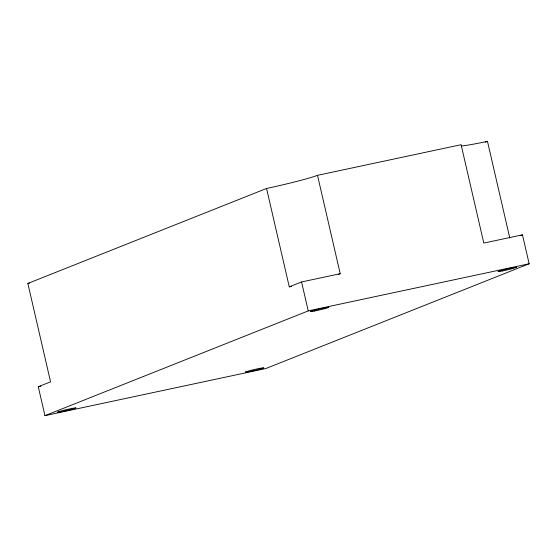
<?xml version="1.0" encoding="UTF-8"?>
<svg xmlns="http://www.w3.org/2000/svg" width="557" height="557" viewBox="0 0 557 557"><rect width="100%" height="100%" fill="white"/><g stroke="black" fill="none" stroke-linecap="round" stroke-linejoin="round"><path stroke-width="0.84" d="M27.85 283.45L266.559 188.468A41.629 2.103 -13 0 0 317.504 175.33L461.099 144.702L483.81 243.082L522.473 234.838L529.15 263.774L265.87 368.532L44.957 415.654L38.28 386.718L50.562 381.83L27.85 283.45A41.629 2.103 -13 0 1 29.521 283.095M485.217 142.244L487.472 141.346L509.794 238.048M266.559 188.468L289.271 286.848L301.56 281.96L340.216 273.717L317.504 175.33M44.957 415.654L308.237 310.897L529.15 263.774M520.934 235.451L522.473 234.838M38.28 386.718L40.8 386.182M301.56 281.96L308.237 310.897M340.216 273.717A41.629 2.103 -13 0 1 338.28 274.42M291.457 286.382A41.629 2.103 -13 0 1 289.271 286.848M487.472 141.346A41.629 2.103 -13 0 1 461.607 145.976M314.538 311.022A9.518 0.48 -13 0 0 328.804 307.346A9.518 0.48 -13 0 0 315.276 309.998A9.518 0.48 -13 0 0 314.538 311.022M502.317 270.967A9.518 0.48 -13 0 0 516.576 267.29A9.518 0.48 -13 0 0 503.055 269.943A9.518 0.48 -13 0 0 502.317 270.967M61.792 411.595A9.518 0.48 -13 0 0 76.051 407.919A9.518 0.48 -13 0 0 62.53 410.572A9.518 0.48 -13 0 0 61.792 411.595M249.564 371.54A9.518 0.48 -13 0 0 263.83 367.864A9.518 0.48 -13 0 0 250.302 370.516A9.518 0.48 -13 0 0 249.564 371.54"/></g></svg>
